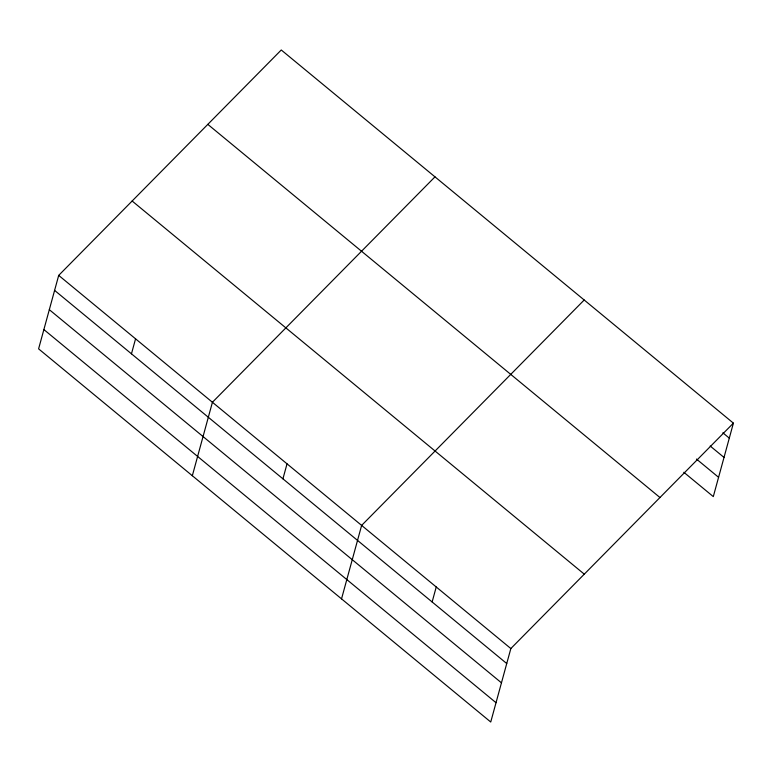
<?xml version="1.0" encoding="UTF-8"?>
<svg xmlns="http://www.w3.org/2000/svg" width="772" height="772" viewBox="0 0 772 772"><rect width="100%" height="100%" fill="white"/><g stroke="black" fill="none" stroke-linecap="round" stroke-linejoin="round"><path stroke-width="1.16" d="M58.701 275.392L38.6 348.857L490.741 722.013L510.842 648.548L733.4 423.143L281.259 49.987L58.701 275.392L510.842 648.548M131.462 353.827L135.563 338.831M192.334 475.735L212.425 402.26L434.983 176.856M282.928 478.833L287.03 463.837M341.533 598.869L361.634 525.404L584.192 299.999M432.137 601.967L436.238 586.981M733.4 423.143L713.299 496.608L683.828 472.281M722.853 432.812L729.299 438.139M710.201 446.033L724.02 457.429M696.479 459.07L718.578 477.308M207.813 124.369L659.954 497.525M132.137 201.01L584.288 574.165M54.6 290.388L506.741 663.544M49.321 309.678L501.462 682.834M43.879 329.567L496.02 702.713"/></g></svg>
